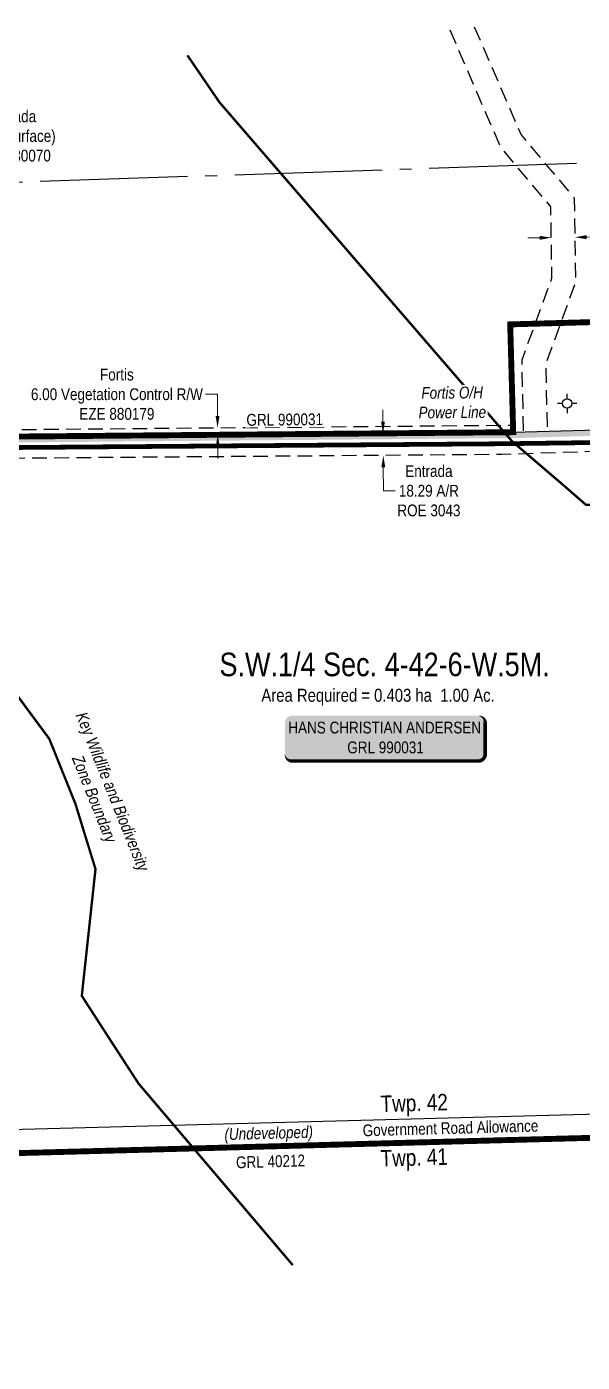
# Model space of a CAD drawing. Extents: x 632269 to 650517, y 5825252 to 5832959.
# Drawn here: x 648029 to 648500, y 5827750 to 5828883 of the extents above; entities that cross this region are included whole.
import ezdxf
from ezdxf.enums import TextEntityAlignment as Align

# ---------------------------------------------------------------- set-up
doc = ezdxf.new("R2010")
doc.units = 0
doc.header["$LTSCALE"] = 5
doc.header["$PDMODE"] = 35
doc.header["$PDSIZE"] = 10
for name, pattern in [('CENTERLINEX3', [5, 2.5, -1, 0.5, -1]), ('DASHDOT2', [12.7, 6.35, -3.175, 0, -3.175]), ('foc-ACCESSROAD', [3.75, 2.5, -1.25]), ('foc-FLOWLINE', [3.75, 2.5, -1.25]), ('foc-QUARTERLINE', [33, 25, -3, 2, -3])]:
    doc.linetypes.add(name, pattern=pattern)
doc.layers.get('Defpoints').update_dxf_attribs({"color": 9})
for name, color, linetype in [('AS-OWNER', 7, 'Continuous'), ('AS-POWER', 104, 'foc-POWER'), ('AS-POWER-T', 104, 'Continuous'), ('AS-ROADS', 254, 'Continuous'), ('AS-WILDLIFE', 131, 'DASHDOT2'), ('C-SYMBOL', 7, 'Continuous'), ('D-TXT', 6, 'Continuous'), ('F-AR', 190, 'foc-ACCESSROAD'), ('F-EZE', 190, 'foc-FLOWLINE'), ('F-WS', 190, 'foc-ACCESSROAD'), ('F-WS-S', 8, 'Continuous'), ('L-AREAREQUIRED', 7, 'Continuous'), ('L-ROAD-T', 7, 'Continuous'), ('L-SEC', 7, 'Continuous'), ('L-SECQ', 8, 'foc-QUARTERLINE'), ('P-PROPOSED-WL1', 10, 'Continuous')]:
    doc.layers.add(name, color=color, linetype=linetype)
doc.layers.add('AS-TRAPPER BOUNDARY', color=7, linetype='CENTERLINEX3', true_color=0xb85c00, transparency=0.6)
doc.layers.add('AS-TRAPPER-T', color=7, linetype='Continuous', true_color=0xc26100)
for name, color, linetype, lineweight in [('F-AR-T', 190, 'Continuous', 9), ('F-EZE-T', 190, 'Continuous', 9), ('F-RW-T', 190, 'Continuous', 9), ('F-WS-T', 190, 'Continuous', 9), ('T-TEXT', 48, 'Continuous', 18)]:
    doc.layers.add(name, color=color, linetype=linetype, lineweight=lineweight)
doc.styles.add('100L', font='ARIALN.TTF', dxfattribs={"height": 11})
doc.styles.add('175L', font='ARIALN.TTF', dxfattribs={"height": 20})
doc.styles.add('240', font='ARIALN.TTF', dxfattribs={"height": 30})
doc.styles.add('80', font='ARIALN.TTF', dxfattribs={"height": 10})
doc.styles.add('80CG', font='ARIALN.TTF', dxfattribs={"height": 10})
doc.styles.add('80L', font='ARIALN.TTF', dxfattribs={"height": 10})
doc.styles.add('80LS', font='ARIALNI.TTF', dxfattribs={"height": 10})
doc.styles.add('foc-LtypeFont', font='ARIALN.TTF', dxfattribs={"height": 7.35})
doc.linetypes.add('foc-POWER', pattern='A,6,-1,["P",foc-LtypeFont,S=0.2,R=0,X=-0.625,Y=-0.75],-1.24,4', length=12.24)
doc.dimstyles.new('Compass 5 000', dxfattribs={"dimscale": 5, "dimtxt": 9, "dimasz": 2, "dimexe": 0.2, "dimexo": 0.0625, "dimgap": 0.5, "dimtad": 0, "dimtih": 1, "dimtoh": 1, "dimzin": 0, "dimdsep": 46, "dimtxsty": '80CG', "dimcen": 0.1, "dimse1": 1, "dimse2": 1, "dimclrd": 256, "dimclrt": 256, "dimaunit": 1, "dimadec": 4, "dimazin": 0, "dimtfac": 0.06, "dimtofl": 0, "dimtmove": 0, "dimatfit": 1, "dimfxl": 0.2, "dimtolj": 1, "dimtzin": 0, "dimlwd": -1, "dimarcsym": 0})

# ---------------------------------------------------------------- blocks, each defined once
blk = doc.blocks.new('*D453')
at = {"layer": 'Defpoints', "color": 0, "transparency": 16777216}
for p in [(648190.9, 5828542.4), (648190.9, 5828542.4), (648191, 5828536.4)]:
    blk.add_point(p, dxfattribs=at)
at = {"layer": 'F-EZE-T', "transparency": 16777216}
for p, q in [((648190.7, 5828570.8), (648180.7, 5828570.8)), ((648190.8, 5828552.4), (648190.7, 5828570.8)), ((648191.1, 5828526.4), (648191.2, 5828516.4))]:
    blk.add_line(p, q, dxfattribs=at)
for points in [[(648192.5, 5828552.4), (648189.2, 5828552.4), (648190.9, 5828542.4)], [(648192.7, 5828526.5), (648189.4, 5828526.4), (648191, 5828536.4)]]:
    blk.add_solid(points, dxfattribs=at)
at = {"layer": 'F-EZE-T', "transparency": 16777216, "insert": (648105.5, 5828570.8), "char_height": 10, "attachment_point": 5, "style": '80CG'}
blk.add_mtext('\\A1;Fortis\\P6.00 Vegetation Control R/W\\PEZE 880179', dxfattribs=at)
blk = doc.blocks.new('*D479')
at = {"layer": 'Defpoints', "color": 0, "transparency": 16777216}
for p in [(648473.9, 5828702.6), (648493.9, 5828704), (648493.9, 5828702.9)]:
    blk.add_point(p, dxfattribs=at)
at = {"layer": 'F-AR-T', "transparency": 16777216}
for p, q in [((648463.9, 5828703.5), (648453.9, 5828703.4)), ((648503.9, 5828704.1), (648513.9, 5828704.3))]:
    blk.add_line(p, q, dxfattribs=at)
for points in [[(648503.9, 5828705.8), (648503.9, 5828702.4), (648493.9, 5828704)], [(648463.9, 5828705.2), (648463.9, 5828701.8), (648473.9, 5828703.7)]]:
    blk.add_solid(points, dxfattribs=at)
at = {"layer": 'F-AR-T', "transparency": 16777216, "insert": (648548.2, 5828704.3), "char_height": 10, "attachment_point": 5, "style": '80CG'}
blk.add_mtext('\\A1;Tourmaline\\P20.00 A/R\\PLOC 050037', dxfattribs=at)
blk = doc.blocks.new('*D705')
at = {"layer": 'Defpoints', "color": 0, "transparency": 16777216}
for p in [(648354.7, 5828537.9), (648331.4, 5828518.9), (648354.9, 5828519.1)]:
    blk.add_point(p, dxfattribs=at)
at = {"layer": 'F-RW-T', "transparency": 16777216}
for p, q in [((648331.1, 5828547.7), (648331.1, 5828557.7)), ((648331.4, 5828508.9), (648331.6, 5828488.9)), ((648331.6, 5828488.9), (648341.6, 5828488.9))]:
    blk.add_line(p, q, dxfattribs=at)
for points in [[(648332.8, 5828547.7), (648329.5, 5828547.7), (648331.2, 5828537.7)], [(648333.1, 5828508.9), (648329.8, 5828508.9), (648331.4, 5828518.9)]]:
    blk.add_solid(points, dxfattribs=at)
at = {"layer": 'F-RW-T', "transparency": 16777216, "insert": (648370.1, 5828488.9), "char_height": 10, "attachment_point": 5, "style": '80CG'}
blk.add_mtext('\\A1;Entrada\\P18.29 A/R\\PROE 3043', dxfattribs=at)
blk = doc.blocks.new('GABD')
for p, q in [((-0.81, 0), (-1.62, 0)), ((0, 0.81), (0, 1.62)), ((1.62, 0), (0.81, 0)), ((0, -0.81), (0, -1.62))]:
    blk.add_line(p, q)
blk.add_circle((0, 0), 0.8)
blk = doc.blocks.new('label_road_undeveloped')
at = {"layer": 'L-ROAD-T', "style": '80L'}
blk.add_text('Government Road Allowance', height=10, dxfattribs=at).set_placement((0, 0), align=Align.MIDDLE_CENTER)
at = {"layer": 'T-TEXT', "style": '80LS'}
blk.add_text('(Undeveloped)', height=10, dxfattribs=at).set_placement((-154.2, 0), align=Align.MIDDLE_CENTER)
blk = doc.blocks.new('*U829')
h = blk.add_hatch(color=59)
edge = h.paths.add_edge_path()
edge.add_line((-79, -20), (79, -20))
edge.add_arc((79, -14), 6, 270, 360)
edge.add_line((85, -14), (85, 12.5))
edge.add_arc((79, 12.5), 6, 0, 90)
edge.add_line((79, 18.5), (-79, 18.5))
edge.add_arc((-79, 12.5), 6, 90, 180)
edge.add_line((-85, 12.5), (-85, -14))
edge.add_arc((-79, -14), 6, 180, 270)
at = {"color": 1, "flags": 128}
blk.add_lwpolyline([(-79, -20, 3, 3, 0), (79, -20, 3, 3, 0.414214), (85, -14, 3, 3, 0), (85, 12.5, 3, 0, 0.414214), (79, 18.5, 0, 0, 0), (-79, 18.5, 0, 0, 0.414214), (-85, 12.5, 0, 0, 0), (-85, -14, 0, 3, 0.414214)], format="xyseb", close=True, dxfattribs=at)
blk.add_lwpolyline([(-53.9, -8.1, 0, 7.5, 0), (0, 0, 0, 0, 0)], format="xyseb", dxfattribs=at)
at = {"color": 1, "style": '80'}
blk.add_attdef('ENTER_TEXT_001', (-37, -5), '', height=10, dxfattribs=at)

msp = doc.modelspace()

# ---------------------------------------------------------------- hatches: boundary and pattern name
at = {"layer": 'P-PROPOSED-WL1', "linetype": 'Continuous'}
h = msp.add_hatch(color=256, dxfattribs=at)
h.dxf.hatch_style = 1
h.paths.add_polyline_path([(647883.088, 5828533.738), (647893.103, 5828533.825), (648441.582, 5828538.635), (648533.048, 5828541.172), (648689.643, 5828543.355), (648936.168, 5828544.629), (648961.501, 5828544.76), (648974.214, 5828544.826), (649051.068, 5828545.226), (649100.606, 5828544.114), (649110.681, 5828543.023), (649184.702, 5828540.199), (649294.76, 5828639.407), (649488.661, 5828641.036), (649488.775, 5828636.038), (649296.698, 5828634.424), (649186.54, 5828535.127), (649110.317, 5828538.035), (649100.28, 5828539.122), (649051.025, 5828540.228), (648974.24, 5828539.828), (648961.527, 5828539.762), (648936.194, 5828539.63), (648689.69, 5828538.357), (648533.152, 5828536.175), (648441.674, 5828533.637), (647893.147, 5828528.827), (647883.268, 5828528.741)])

# ---------------------------------------------------------------- linework, layer by layer
at = {"layer": 'AS-ROADS', "const_width": 3.999, "flags": 128}
msp.add_lwpolyline([(649504.108, 5828632.013), (649298.309, 5828630.283), (649188.068, 5828530.911), (649052.038, 5828536.101), (648950.344, 5828535.572), (648431.769, 5828528.83), (647863.497, 5828524.419), (647703.55, 5828521.727), (647702.711, 5828554.75), (646837.394, 5828533.211), (646250.046, 5828530.384), (646229.766, 5828530.706)], dxfattribs=at)
at = {"layer": 'AS-TRAPPER BOUNDARY', "const_width": 4.998, "flags": 128}
for points in [[(647872.033, 5828849.914), (647883.088, 5828533.738), (648441.582, 5828538.635), (648439.045, 5828630.101), (648530.511, 5828632.638), (648533.048, 5828541.172), (648689.643, 5828543.355), (648936.168, 5828544.629), (649051.068, 5828545.226), (649100.606, 5828544.114), (649110.681, 5828543.023), (649184.702, 5828540.199), (649294.76, 5828639.407), (649488.661, 5828641.036), (649485.194, 5828799.927), (648717.429, 5828774.198)], [(647907.757, 5827822.507), (647904.419, 5827923.948), (648707.038, 5827945.334), (649509.321, 5827966.714), (649512.165, 5827866.754)]]:
    msp.add_lwpolyline(points, dxfattribs=at)
at = {"layer": 'AS-WILDLIFE', "const_width": 1.999, "flags": 128}
for points in [[(648165.344, 5828858.289), (648192.5, 5828818.5), (648440.563, 5828531), (648484.375, 5828493.5), (648503.313, 5828477), (648567.562, 5828479), (648579.312, 5828479.5), (648582.625, 5828479), (648625.125, 5828476), (648660, 5828464.5), (648696.937, 5828452.5), (648713.437, 5828412.5), (648699.437, 5828376.5), (648662.312, 5828341.5), (648655.188, 5828334.5), (648560.313, 5827985), (648556.875, 5827964), (648547.687, 5827908), (648555.937, 5827888.5), (648576.2, 5827840.942)], [(648254.632, 5827832.073), (648123.938, 5827986), (648100.25, 5828022.5), (648075.75, 5828060.5), (648087.375, 5828168), (648070.313, 5828223.5), (648048.187, 5828278.5), (647856.875, 5828537.5), (647754.375, 5828673), (647625.677, 5828842.879)]]:
    msp.add_lwpolyline(points, dxfattribs=at)
at = {"layer": 'F-AR', "flags": 128}
msp.add_lwpolyline([(648408.608, 5828882.622), (648448.284, 5828790.807), (648469.313, 5828765.871), (648493.392, 5828737.314), (648494.454, 5828665.804), (648485.411, 5828641.1), (648481.819, 5828631.287), (648474.432, 5828611.109), (648469.147, 5828596.672), (648470.451, 5828539.203), (648450.446, 5828538.573), (648449.053, 5828600), (648452.946, 5828610.634), (648460.288, 5828630.69), (648463.85, 5828640.422), (648474.387, 5828669.208), (648473.486, 5828729.874), (648443.85, 5828765.017), (648431.082, 5828780.16), (648387.072, 5828882.007)], dxfattribs=at)
at = {"layer": 'F-EZE', "flags": 128}
msp.add_lwpolyline([(648441.41, 5828544.639), (648441.582, 5828538.635), (647893.103, 5828533.825), (647883.088, 5828533.738), (647882.881, 5828539.657), (647892.896, 5828539.745), (648441.41, 5828544.639)], close=True, dxfattribs=at)
at = {"layer": 'F-WS', "flags": 128}
msp.add_lwpolyline([(648532.878, 5828547.174), (648533.048, 5828541.172), (648689.643, 5828543.355), (648690.175, 5828525.071), (648533.624, 5828522.881), (648431.864, 5828519.684), (647883.728, 5828515.442), (647883.399, 5828524.859), (647883.378, 5828525.434), (647883.088, 5828533.738), (647893.103, 5828533.825), (648441.582, 5828538.635), (648441.411, 5828544.639), (648439.045, 5828630.101), (648460.288, 5828630.69), (648481.819, 5828631.287), (648530.511, 5828632.638), (648532.878, 5828547.174)], close=True, dxfattribs=at)
at = {"layer": 'L-SEC'}
for p, q in [((647903.716, 5827944.053), (648706.502, 5827965.444)), ((647904.419, 5827923.948), (648707.038, 5827945.334))]:
    msp.add_line(p, q, dxfattribs=at)
at = {"layer": 'L-SECQ'}
msp.add_line((647875.665, 5828745.991), (648648.207, 5828771.879), dxfattribs=at)

# ---------------------------------------------------------------- block references
at = {"layer": 'AS-OWNER'}
ref = msp.add_blockref('*U829', (648332.923, 5828279.65), dxfattribs=dict(at, xscale=0.999675, yscale=0.999675, zscale=0.999675))
ref.add_attrib('ENTER_TEXT_001', 'HANS CHRISTIAN ANDERSEN', (648250.873, 5828283.071), dxfattribs={"layer": '0', "color": 1, "height": 9.99675, "style": '80'})
ref.add_attrib('ENTER_TEXT_002', 'GRL 990031', (648300.846, 5828266.232), dxfattribs={"layer": '0', "color": 1, "height": 9.9968, "style": '80'})
at = {"layer": 'F-WS-S', "xscale": 4.998345000000032, "yscale": 4.998345000000032, "zscale": 4.998345000000032, "rotation": 0.08236396073204832}
msp.add_blockref('GABD', (648487.331, 5828563.004), dxfattribs=at)
at = {"layer": 'L-ROAD-T', "rotation": 1.571889538686099}
msp.add_blockref('label_road_undeveloped', (648388.39, 5827948.355), dxfattribs=at)

# ---------------------------------------------------------------- texts
at = {"layer": 'AS-WILDLIFE', "insert": (648092.803, 5828230.094), "char_height": 9.99675, "attachment_point": 5, "rotation": 291.913665, "style": '240'}
msp.add_mtext_dynamic_manual_height_columns('{\\fArial Narrow|b0|i1|c0|p34;Key Wildlife and Biodiversity \\PZone Boundary}', width=144.65052, gutter_width=44.985, heights=[0], dxfattribs=at)
at = {"layer": 'C-SYMBOL', "color": 3, "style": '175L'}
msp.add_text('S.W.1/4 Sec. 4-42-6-W.5M.', height=19.9935, dxfattribs=at).set_placement((648332.513, 5828325.646), align=Align.BOTTOM_CENTER)
at = {"layer": 'D-TXT', "color": 3, "char_height": 14, "attachment_point": 1, "rotation": 1.613644, "style": '80L'}
for s, width, insert in [('Twp. 42', 56.34055, (648328.933, 5827975.815)), ('Twp. 41', 54.22049, (648328.933, 5827929.597))]:
    msp.add_mtext_dynamic_manual_height_columns(s, width=width, gutter_width=47.5, heights=[0], dxfattribs=dict(at, insert=insert))

# ---------------------------------------------------------------- dimensions: what is measured, and where the dimension line sits
at = {"layer": 'F-AR-T'}
dim = msp.add_aligned_dim(p1=(648473.892, 5828702.586), p2=(648493.903, 5828702.883), distance=1.072, text='Tourmaline\\P20.00 A/R\\PLOC 050037', dimstyle='Compass 5 000', dxfattribs=at)
dim.commit()
dim.dimension.update_dxf_attribs({"geometry": '*D479', "text_midpoint": (648548.19, 5828704.252)})
at = {"layer": 'F-EZE-T', "color": 3}
dim = msp.add_linear_dim(base=(648190.933, 5828542.404), p1=(648190.976, 5828536.437), p2=(648190.923, 5828542.404), angle=90.511117, text='Fortis\\P6.00 Vegetation Control R/W\\PEZE 880179', dimstyle='Compass 5 000', dxfattribs=at)
dim.commit()
dim.dimension.update_dxf_attribs({"geometry": '*D453', "text_midpoint": (648105.527, 5828570.782), "dimtype": 161})
at = {"layer": 'F-RW-T'}
dim = msp.add_linear_dim(base=(648331.35, 5828518.906), p1=(648354.731, 5828537.873), p2=(648354.876, 5828519.088), angle=270.443339, text='Entrada\\P18.29 A/R\\PROE 3043', dimstyle='Compass 5 000', dxfattribs=at)
dim.commit()
dim.dimension.update_dxf_attribs({"geometry": '*D705', "text_midpoint": (648370.119, 5828488.914), "dimtype": 161})

# ---------------------------------------------------------------- next in the draw order: texts
at = {"layer": 'F-WS-T', "insert": (648017.031, 5828789.869), "char_height": 9.99669, "width": 72.60666, "attachment_point": 5, "style": '80CG', "bg_fill": 2}
msp.add_mtext('\\A1;Entrada\\P12-4 (Surface)\\PMSL 130070', dxfattribs=at)
at = {"layer": 'L-AREAREQUIRED', "color": 5, "insert": (648326.977, 5828320.982), "char_height": 10.99643, "width": 198.86502, "attachment_point": 2, "style": '100L', "bg_fill": 3, "box_fill_scale": 1.15, "bg_fill_color": 256, "bg_fill_true_color": 256, "bg_fill_transparency": 0}
msp.add_mtext('Area Required = 0.403 ha  1.00 Ac.', dxfattribs=at)

# ---------------------------------------------------------------- next in the draw order: linework, layer by layer
at = {"layer": 'AS-POWER', "flags": 128}
msp.add_lwpolyline([(645278.097, 5827749.623), (645275.196, 5827849.536), (645278.416, 5827869.753), (645262.562, 5828416.032), (645274.376, 5828489.44), (645977.921, 5828522.435), (646078.835, 5828518.654), (646229.942, 5828521.561), (646837.529, 5828524.065), (647693.799, 5828545.378), (647712.46, 5828531.032), (647862.97, 5828533.564), (648441.582, 5828538.635), (648533.048, 5828541.172), (648689.643, 5828543.355), (649051.068, 5828545.226), (649100.606, 5828544.114), (649184.702, 5828540.199), (649294.76, 5828639.407), (649513.959, 5828641.249)], dxfattribs=at)

# ---------------------------------------------------------------- next in the draw order: texts
at = {"layer": 'AS-POWER-T', "insert": (648389.886, 5828563.804), "char_height": 9.99669, "width": 57.10701, "attachment_point": 5, "rotation": 0.511117, "style": '80CG', "bg_fill": 3, "box_fill_scale": 1.15, "bg_fill_color": 256, "bg_fill_true_color": 256, "bg_fill_transparency": 0}
msp.add_mtext('\\A1;{\\fArial Narrow|b0|i1|c0|p34;Fortis O/H \\PPower Line}', dxfattribs=at)
at = {"layer": 'AS-TRAPPER-T', "char_height": 9.99669, "attachment_point": 5, "style": '80CG', "bg_fill": 3, "box_fill_scale": 1.15, "bg_fill_color": 256, "bg_fill_true_color": 256, "bg_fill_transparency": 0}
for s, insert, width, rotation in [('\\A1;GRL 990031', (648247.816, 5828549.307), 64.43746, 0.502327), ('\\A1;GRL 40212', (648235.776, 5827919.965), 58.10941, 1.704746)]:
    msp.add_mtext(s, dxfattribs=dict(at, insert=insert, width=width, rotation=rotation))

doc.saveas('drawing.dxf')
